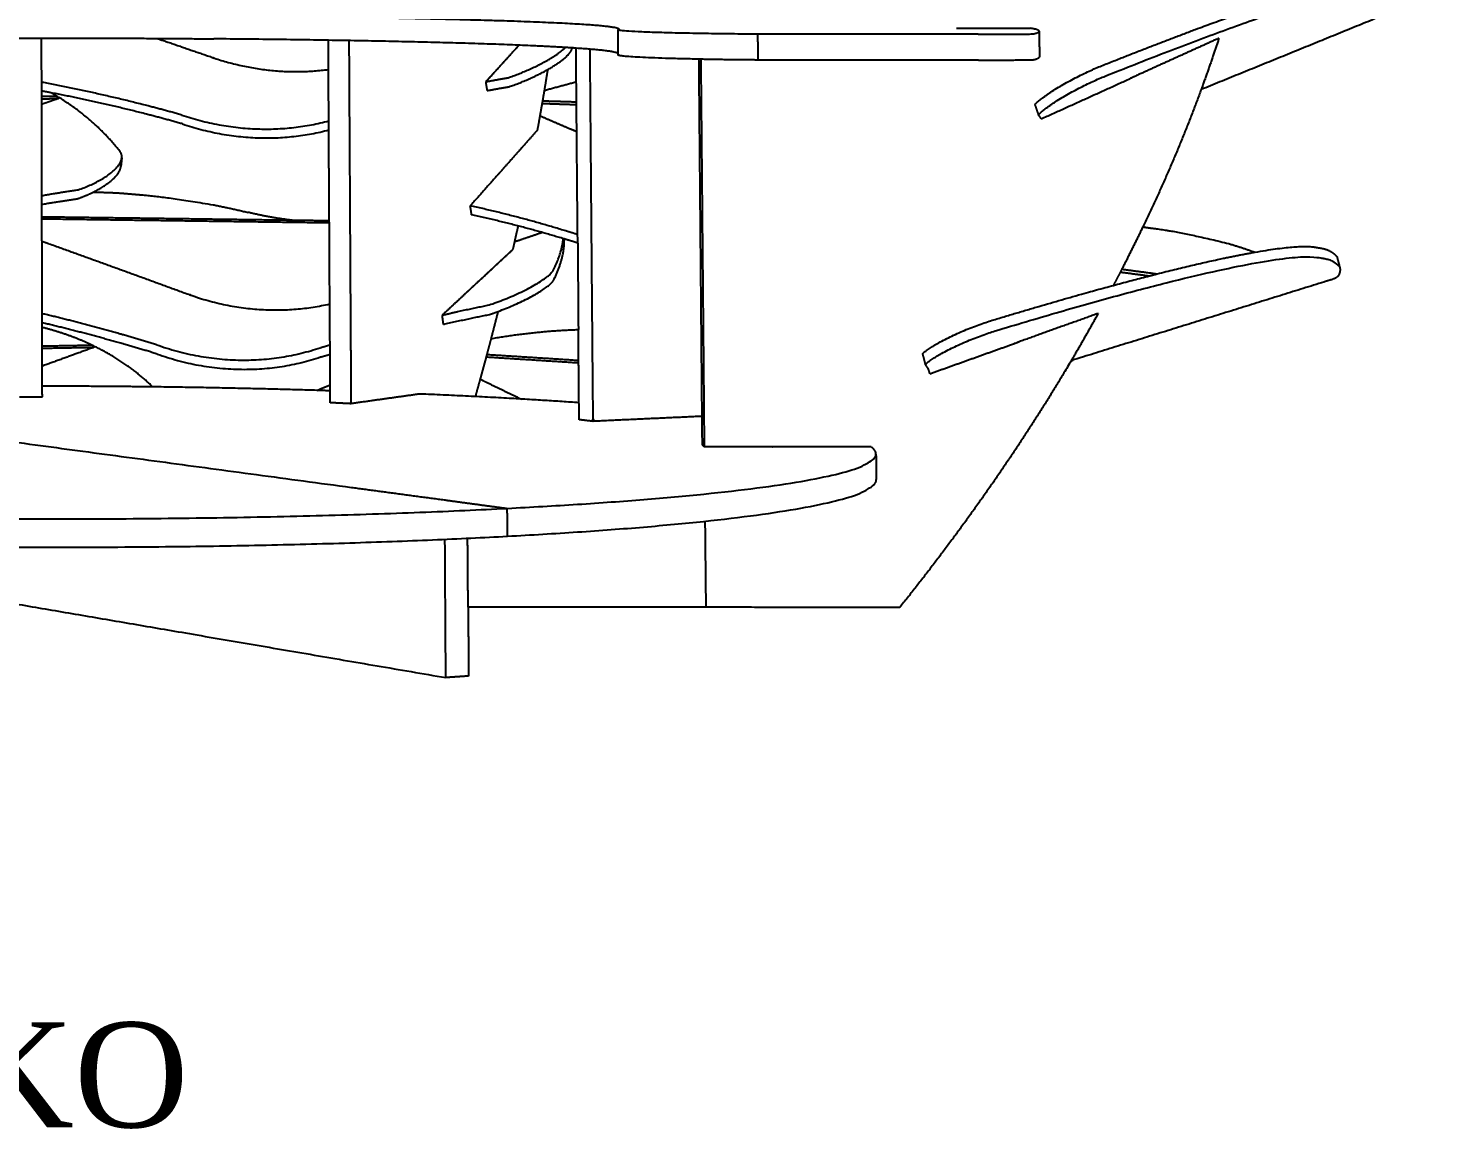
# Model space of a CAD drawing. Header units: metres. Extents: x -0.5 to 11.8, y -0.3 to 7.4.
# Drawn here: x 6.182 to 7.506, y 3.818 to 4.853 of the extents above; entities that cross this region are included whole.
import ezdxf

# ---------------------------------------------------------------- set-up
doc = ezdxf.new("R2010")
doc.units = ezdxf.units.M
doc.header["$MEASUREMENT"] = 0
doc.layers.add('ΔΙΑΣΤΑΣΕΙΣ', color=60, linetype='Continuous')
doc.layers.add('ΣΧΕΔΙΑ', color=140, linetype='Continuous')
doc.styles.add('style1', font='times.ttf')

msp = doc.modelspace()

# ---------------------------------------------------------------- linework, layer by layer
at = {"layer": 'ΣΧΕΔΙΑ'}
for points, weights, degree, knots in [([(7.1941, 4.8075), (7.4374, 4.9049), (7.4858, 4.9015), (7.4889, 4.9012), (7.4919, 4.901), (7.4999, 4.9005), (7.5058, 4.8947)], [8.99865097883, 8.08616962322, 9.29350454682, 9.30597346665, 9.31844238648, 9.07395126902, 8.93579117992], 2, [3.3219173, 3.3219173, 3.3219173, 3.7990306, 3.7990306, 3.8560209, 3.8560209, 3.9482049, 3.9482049, 3.9482049]), ([(6.356, 4.8644), (6.5349, 4.8629), (6.6411, 4.8592), (6.7367, 4.8558), (6.7368, 4.8518)], [8.36250091477, 8.41435311331, 9.46902848647, 8.20334828339, 7.78966684154], 2, [3.165222, 3.165222, 3.165222, 4.08407, 4.08407, 4.891007, 4.891007, 4.891007]), ([(7.0746, 4.8468), (7.048, 4.8469), (7.0214, 4.8469), (6.9444, 4.8469), (6.8673, 4.8469)], [8.80499933487, 8.80534292483, 8.80568651478, 8.806682829, 8.80767914322], 2, [2.655139, 2.655139, 2.655139, 3, 3, 4, 4, 4]), ([(6.1698, 4.8433), (6.1701, 4.8433), (6.1705, 4.8433), (6.1708, 4.8433), (6.2335, 4.8433), (6.2959, 4.8431), (6.3561, 4.8425)], [1, 1, 1, 1, 0.982436078285, 0.974664731288, 0.976685959007], 3, [-1.3816425, -1.3816425, -1.3816425, -1.3816425, -1.3790418, -1.3790418, -1.3790418, -0.9188482, -0.9188482, -0.9188482, -0.9188482]), ([(6.3028, 4.8429), (6.3203, 4.8369), (6.3377, 4.8309), (6.3551, 4.8249), (6.3556, 4.8247), (6.356, 4.8245), (6.3565, 4.8244)], [10.5462507347, 10.5413634477, 10.5364822822, 10.5316112988, 10.5314486456, 10.5313185354, 10.5312209685], 3, [-0.08796301, -0.08796301, -0.08796301, -0.08796301, -0.00554006, -0.00554006, -0.00554006, -0.00017566, -0.00017566, -0.00017566, -0.00017566]), ([(6.6924, 4.834), (6.6713, 4.8354), (6.6413, 4.8366), (6.5351, 4.8409), (6.3561, 4.8425)], [8.69310649529, 9.02881248139, 9.46636175241, 8.41203783415, 8.36022080439], 2, [-4.363099, -4.363099, -4.363099, -4.08407, -4.08407, -3.165222, -3.165222, -3.165222]), ([(7.301, 4.8431), (7.2744, 4.831), (7.2478, 4.819), (7.2212, 4.8069), (7.2203, 4.8065), (7.2195, 4.8061), (7.2187, 4.8057), (7.2183, 4.8056), (7.2179, 4.8054), (7.2175, 4.8052)], [9.0958954464, 9.09488281452, 9.09387018264, 9.09285755075, 9.09285755075, 9.09285755075, 9.09285755075, 9.09285755075, 9.09285755075, 9.09285755075], 3, [-0.1232262, -0.1232262, -0.1232262, -0.1232262, 0, 0, 0, 0.0038584, 0.0038584, 0.0038584, 0.0056699, 0.0056699, 0.0056699, 0.0056699]), ([(7.301, 4.8431), (7.2964, 4.8291), (7.2909, 4.813), (7.2851, 4.797), (7.2843, 4.7949)], [9.0958954464, 9.094364023, 9.09261707421, 9.09088749024, 9.09066174916], 3, [8.70229548, 8.70229548, 8.70229548, 8.70229548, 8.75915076, 8.76769816, 8.76769816, 8.76769816, 8.76769816]), ([(7.0749, 4.8225), (7.0483, 4.8225), (7.0217, 4.8226), (6.9446, 4.8226), (6.8676, 4.8226)], [8.80233260085, 8.80267619081, 8.80301978076, 8.80401609498, 8.8050124092], 2, [2.655139, 2.655139, 2.655139, 3, 3, 4, 4, 4]), ([(6.3261, 4.7709), (6.3097, 4.7755), (6.2933, 4.7797), (6.2439, 4.7924), (6.1947, 4.8016)], [10.3340103844, 10.331781816, 10.3353710855, 10.2878130019, 10.2924224261], 2, [2.7549118, 2.7549118, 2.7549118, 2.8346643, 2.8346643, 3.0735346, 3.0735346, 3.0735346]), ([(6.3268, 4.7625), (6.3104, 4.7671), (6.294, 4.7714), (6.2485, 4.7831), (6.2031, 4.7918)], [10.3371953685, 10.334965715, 10.3385560696, 10.2946815002, 10.2951954054], 2, [2.7549118, 2.7549118, 2.7549118, 2.8346643, 2.8346643, 3.0549652, 3.0549652, 3.0549652]), ([(6.2426, 4.6983), (6.2579, 4.6984), (6.2735, 4.6971), (6.2818, 4.6964), (6.29, 4.6957), (6.3116, 4.6939), (6.3554, 4.6865)], [10.3518932009, 10.4861247766, 10.6594156188, 10.665552465, 10.6716893113, 10.3710866753, 10.1591098643], 2, [3.7341234, 3.7341234, 3.7341234, 3.7990306, 3.7990306, 3.8560209, 3.8560209, 3.9482049, 3.9482049, 3.9482049]), ([(6.6981, 4.6584), (6.6924, 4.6603), (6.6867, 4.662), (6.6432, 4.6754), (6.5972, 4.6855)], [10.0161598809, 10.0210549362, 10.0267329184, 10.017200138, 10.0524705284], 2, [2.8054296, 2.8054296, 2.8054296, 2.8346643, 2.8346643, 3.0567432, 3.0567432, 3.0567432]), ([(7.2295, 4.6656), (7.2294, 4.6655), (7.223, 4.6522), (7.2164, 4.6389), (7.2097, 4.626)], [9.07680509977, 9.07678682761, 9.07537160184, 9.07396925936, 9.07259761592], 3, [8.94753409, 8.94753409, 8.94753409, 8.94753409, 8.94826614, 9.00423985, 9.00423985, 9.00423985, 9.00423985]), ([(7.2299, 4.6656), (7.236, 4.6648), (7.2421, 4.664), (7.2671, 4.6607), (7.3102, 4.65)], [9.73741148761, 9.73235568496, 9.72729988231, 9.41908642222, 9.16433388931], 2, [3.8196683, 3.8196683, 3.8196683, 3.8560209, 3.8560209, 3.9482049, 3.9482049, 3.9482049]), ([(6.2013, 4.6499), (6.2452, 4.6341), (6.2892, 4.6182), (6.3332, 4.602), (6.3337, 4.6019), (6.3342, 4.6017), (6.3346, 4.6015)], [10.4035473995, 10.3893752057, 10.3752030206, 10.361065251, 10.3608831267, 10.3607331759, 10.3606153986], 3, [-0.2121782, -0.2121782, -0.2121782, -0.2121782, -0.0055401, -0.0055401, -0.0055401, -0.0001757, -0.0001757, -0.0001757, -0.0001757]), ([(6.6982, 4.6505), (6.6935, 4.652), (6.6888, 4.6534), (6.687, 4.654), (6.6851, 4.6545)], [10.0199637009, 10.024096634, 10.0287571101, 10.0283550754, 10.0280326031], 2, [2.81066958, 2.81066958, 2.81066958, 2.83466431, 2.83466431, 2.84402171, 2.84402171, 2.84402171]), ([(7.0906, 4.5679), (7.3438, 4.6449), (7.3937, 4.637), (7.3969, 4.6365), (7.4001, 4.636), (7.4084, 4.6347), (7.4144, 4.6283)], [8.93604462187, 8.0302030984, 9.22907539281, 9.24145106161, 9.25382673042, 9.0110137747, 8.87376045929], 2, [3.3219173, 3.3219173, 3.3219173, 3.7990306, 3.7990306, 3.8560209, 3.8560209, 3.9482049, 3.9482049, 3.9482049]), ([(7.3351, 4.642), (7.3759, 4.6491), (7.3912, 4.6467), (7.3944, 4.6462), (7.3976, 4.6456), (7.4058, 4.6443), (7.4119, 4.6378)], [8.66073771561, 8.82581708083, 9.22934574844, 9.24172061222, 9.254095476, 9.01127252194, 8.87400994968], 2, [3.6384415, 3.6384415, 3.6384415, 3.7990306, 3.7990306, 3.8560209, 3.8560209, 3.9482049, 3.9482049, 3.9482049]), ([(7.3997, 4.6139), (7.3215, 4.5895), (7.2428, 4.5651), (7.1636, 4.5404), (7.1631, 4.5403), (7.1626, 4.5401), (7.1622, 4.54)], [9.25320333804, 9.22304225454, 9.19288117104, 9.16272008754, 9.16272008754, 9.16272008754, 9.16272008754], 3, [0, 0, 0, 0, 0.3523674, 0.3523674, 0.3523674, 0.3544743, 0.3544743, 0.3544743, 0.3544743]), ([(6.3024, 4.5549), (6.2858, 4.56), (6.2692, 4.5647), (6.2321, 4.5753), (6.195, 4.5841)], [10.1596627672, 10.1581110943, 10.1622308479, 10.1287774306, 10.1234237546], 2, [2.7549118, 2.7549118, 2.7549118, 2.8346643, 2.8346643, 3.0122572, 3.0122572, 3.0122572]), ([(6.3029, 4.5462), (6.2864, 4.5513), (6.2697, 4.556), (6.2324, 4.5667), (6.1951, 4.5755)], [10.1617821161, 10.1602297211, 10.1643501968, 10.1306708896, 10.1254669368], 2, [2.7549118, 2.7549118, 2.7549118, 2.8346643, 2.8346643, 3.0134174, 3.0134174, 3.0134174]), ([(7.0292, 4.5277), (7.0556, 4.5371), (7.082, 4.5466), (7.1084, 4.556), (7.1091, 4.5563), (7.1098, 4.5565), (7.1105, 4.5568), (7.1114, 4.5571), (7.1123, 4.5575), (7.1133, 4.5578)], [9.06393360651, 9.06464623654, 9.06535886657, 9.0660714966, 9.0660714966, 9.0660714966, 9.0660714966, 9.0660714966, 9.0660714966, 9.0660714966], 3, [-0.1144173, -0.1144173, -0.1144173, -0.1144173, 0, 0, 0, 0.0030283, 0.0030283, 0.0030283, 0.0070954, 0.0070954, 0.0070954, 0.0070954]), ([(7.1643, 4.5436), (7.1631, 4.5415), (7.1144, 4.4592), (7.0592, 4.3807), (7.0009, 4.3079)], [9.06393085127, 9.06371448562, 9.05511403495, 9.04705636453, 9.03967445295], 3, [9.124509, 9.124509, 9.124509, 9.124509, 9.1337025, 9.4905261, 9.4905261, 9.4905261, 9.4905261])]:
    msp.add_rational_spline(points, weights, degree=degree, knots=knots, dxfattribs=at)
for points, weights, degree in [([(7.1907, 4.8172), (7.2744, 4.8506), (7.3398, 4.8734)], [8.99861632411, 8.66236829733, 8.61399435322], 2), ([(7.4922, 4.8795), (7.4234, 4.8515), (7.3541, 4.8232), (7.2844, 4.7948)], [9.32074473402, 9.29297926538, 9.26521379675, 9.23744832811], 3), ([(6.8673, 4.8469), (6.7361, 4.8478), (6.7361, 4.851)], [8.80767914322, 6.7723689017, 8.87509273569], 2), ([(6.7363, 4.8289), (6.7362, 4.8398), (6.7361, 4.8506)], [8.87264592495, 8.87384922756, 8.87505253017], 2), ([(6.7368, 4.8518), (6.7368, 4.8515), (6.7362, 4.8512)], [7.78966684154, 7.76144210904, 7.73718350298], 2), ([(6.7368, 4.8518), (6.7368, 4.8512), (6.7368, 4.8507)], [7.78966684154, 7.78961310591, 7.78955937029], 2), ([(6.8673, 4.8469), (6.8674, 4.8348), (6.8676, 4.8226)], [8.80767914322, 8.80634577621, 8.8050124092], 2), ([(7.0542, 4.8526), (7.0891, 4.8525), (7.1239, 4.8525)], [9.10025012549, 9.09978515128, 9.09932017707], 2), ([(7.0746, 4.8468), (7.1017, 4.8468), (7.126, 4.8471)], [8.80499933487, 8.2701828379, 7.9969408526], 2), ([(7.132, 4.8496), (7.1319, 4.8511), (7.1239, 4.8525)], [8.79364882835, 8.79734918922, 8.83888639304], 2), ([(7.126, 4.8471), (7.132, 4.8483), (7.132, 4.8496)], [8.81525016191, 8.79046768424, 8.79364882835], 2), ([(7.132, 4.8496), (7.1321, 4.8376), (7.1323, 4.8257)], [7.96151891696, 7.96033205588, 7.95914519479], 2), ([(6.1947, 4.5756), (6.1945, 4.7097), (6.1942, 4.8433)], [9.88749354603, 9.90398822061, 9.9204828952], 2), ([(6.4642, 4.7569), (6.464, 4.799), (6.4638, 4.8412)], [9.80699310106, 9.81214434941, 9.81729559775], 2), ([(6.4831, 4.8408), (6.4839, 4.6994), (6.4847, 4.5574)], [9.80207925143, 9.78482942911, 9.7675796068], 2), ([(6.6119, 4.8022), (6.6276, 4.8195), (6.6431, 4.8366)], [10.1438725305, 10.1903184868, 10.2367644432], 2), ([(6.6329, 4.806), (6.6699, 4.8185), (6.6869, 4.8344)], [10.1178126376, 7.76431732958, 9.14760882086], 2), ([(6.6969, 4.8337), (6.6947, 4.8339), (6.6924, 4.834)], [8.62308139038, 8.65752179146, 8.69310649529], 2), ([(6.6924, 4.8321), (6.6928, 4.833), (6.6931, 4.834)], [10.1569026261, 10.1471201093, 10.1376406831], 2), ([(6.6969, 4.8021), (6.6968, 4.8179), (6.6966, 4.8338)], [9.52402920201, 9.52590782543, 9.52778644884], 2), ([(6.7363, 4.8289), (6.7316, 4.8314), (6.6969, 4.8337)], [7.85708877262, 8.11610606448, 8.62308139038], 2), ([(6.3566, 4.8244), (6.4099, 4.8065), (6.4639, 4.8137)], [10.5195118475, 10.0893962365, 10.2430453274], 2), ([(6.67, 4.8136), (6.689, 4.8244), (6.6924, 4.8321)], [8.64209715602, 8.56189796546, 10.1569026261], 2), ([(6.7095, 4.8328), (6.7109, 4.6593), (6.7124, 4.485)], [9.50170193641, 9.48120186638, 9.46070179636], 2), ([(6.8121, 4.8234), (6.7363, 4.8249), (6.7363, 4.8273)], [7.99714154751, 7.35034586452, 8.87246834872], 2), ([(6.7363, 4.8273), (6.7363, 4.8281), (6.7363, 4.8289)], [8.87246834873, 8.87255713684, 8.87264592495], 2), ([(6.7364, 4.8275), (6.737, 4.8278), (6.737, 4.8281)], [7.73489782935, 7.75915315551, 7.78737347258], 2), ([(6.8119, 4.8234), (6.813, 4.7028), (6.814, 4.582), (6.8151, 4.4609)], [9.12597714133, 9.11322264909, 9.10086168621, 9.08889947397], 3), ([(6.8145, 4.8233), (6.8133, 4.8233), (6.8121, 4.8234)], [8.02033387659, 8.00840863165, 7.99714154751], 2), ([(6.8174, 4.459), (6.8164, 4.5808), (6.8153, 4.7022), (6.8142, 4.8233)], [9.05901986798, 9.07100225777, 9.0833846852, 9.0961618886], 3), ([(6.8676, 4.8226), (6.8393, 4.8228), (6.8145, 4.8233)], [8.8050124092, 8.26927236603, 8.02033387659], 2), ([(7.0204, 4.8226), (7.0204, 4.8227), (7.0204, 4.8229)], [9.7536093097, 9.75363260828, 9.75365590686], 2), ([(7.0749, 4.8225), (7.102, 4.8225), (7.1264, 4.8228)], [8.80233260085, 8.267677982, 7.99452166837], 2), ([(7.1264, 4.8228), (7.1323, 4.8242), (7.1323, 4.8257)], [8.81258342789, 8.78782754373, 8.79102700713], 2), ([(6.6336, 4.7975), (6.6533, 4.8041), (6.67, 4.8136)], [10.1209976217, 8.71370931058, 8.64209715602], 2), ([(6.6699, 4.8136), (6.6688, 4.807), (6.6678, 4.8004), (6.6667, 4.7939)], [10.3098740158, 10.3058642018, 10.3017869406, 10.2976445617], 3), ([(7.1279, 4.7806), (7.1447, 4.7986), (7.1907, 4.8172)], [9.05386634051, 6.35046154435, 8.99861632411], 2), ([(7.1313, 4.771), (7.1481, 4.7889), (7.1941, 4.8075)], [9.05390099524, 6.35048604894, 8.99865097883], 2), ([(6.6119, 4.8022), (6.6226, 4.8043), (6.6329, 4.806)], [10.123443076, 10.1187812676, 10.1178126376], 2), ([(6.6132, 4.7939), (6.6126, 4.7981), (6.6119, 4.8022)], [10.146266198, 10.1450693643, 10.1438725305], 2), ([(6.6132, 4.7939), (6.6235, 4.7958), (6.6336, 4.7975)], [10.1263361233, 10.1219324391, 10.1209976217], 2), ([(6.6667, 4.7939), (6.6654, 4.786), (6.664, 4.7781), (6.6626, 4.7703)], [10.2976445617, 10.2926700533, 10.2876016377, 10.2824433492], 3), ([(6.667, 4.794), (6.6821, 4.7984), (6.6971, 4.8021)], [9.79954964274, 9.80189822251, 9.82228464032], 2), ([(6.6982, 4.6505), (6.6975, 4.7264), (6.6969, 4.8021)], [9.50607504599, 9.515052124, 9.52402920201], 2), ([(7.1339, 4.7673), (7.1757, 4.7862), (7.2175, 4.8052)], [9.08954009729, 9.09112893455, 9.0927177718], 2), ([(7.2843, 4.7949), (7.2682, 4.7509), (7.2498, 4.7079), (7.2295, 4.6656)], [9.09066174916, 9.08591219654, 9.08129385666, 9.07680509977], 3), ([(6.21, 4.7863), (6.2048, 4.7845), (6.1996, 4.7827), (6.1943, 4.7809)], [10.5132466862, 10.5119348066, 10.510622927, 10.5093110476], 3), ([(6.1944, 4.7886), (6.2013, 4.7887), (6.2083, 4.7887)], [10.5173703973, 10.5200204157, 10.522670434], 2), ([(6.1946, 4.7862), (6.2023, 4.7863), (6.21, 4.7863)], [10.5073566441, 10.5103016651, 10.5132466862], 2), ([(6.2031, 4.7918), (6.1989, 4.7926), (6.1947, 4.7934)], [10.2951954054, 10.2952430321, 10.2956719048], 2), ([(6.2083, 4.7887), (6.2055, 4.7903), (6.2027, 4.7919)], [9.97573925689, 9.97399641156, 9.973960058], 2), ([(6.2682, 4.7362), (6.2438, 4.7676), (6.2083, 4.7887)], [10.3118653513, 9.99849107257, 9.97573925689], 2), ([(6.21, 4.7863), (6.2091, 4.7875), (6.2083, 4.7887)], [10.5132466862, 10.5179585601, 10.522670434], 2), ([(6.686, 4.7808), (6.6755, 4.7811), (6.665, 4.7815)], [10.2720832828, 10.2862763703, 10.3004694577], 2), ([(6.6902, 4.7832), (6.6778, 4.7836), (6.6654, 4.7839)], [10.2789697336, 10.2957435612, 10.3125173887], 2), ([(6.6972, 4.7804), (6.6916, 4.7806), (6.686, 4.7808)], [10.2569825207, 10.2645329018, 10.2720832828], 2), ([(6.6974, 4.7829), (6.6938, 4.7831), (6.6902, 4.7832)], [10.2692878202, 10.2741287769, 10.2789697336], 2), ([(6.3261, 4.7709), (6.3961, 4.7471), (6.4642, 4.7654)], [10.3340103844, 9.77748391524, 10.181480193], 2), ([(6.6626, 4.7703), (6.6618, 4.7657), (6.661, 4.7611), (6.6601, 4.7565)], [10.2824433492, 10.2794152706, 10.2763562213, 10.2732670175], 3), ([(6.6627, 4.7702), (6.6722, 4.7661), (6.6817, 4.762), (6.6912, 4.7579)], [10.3095857207, 10.298707419, 10.2878291181, 10.2769508187], 3), ([(7.1279, 4.7806), (7.1296, 4.7758), (7.1313, 4.771)], [9.05386634051, 9.05388366787, 9.05390099524], 2), ([(7.1339, 4.7673), (7.1329, 4.7692), (7.1313, 4.771)], [9.07168572515, 9.06095917975, 9.05390099524], 2), ([(6.3268, 4.7625), (6.3964, 4.7389), (6.4642, 4.7569)], [10.3371953685, 9.78307596705, 10.1809189123], 2), ([(6.4647, 4.6694), (6.4644, 4.7132), (6.4642, 4.7569)], [9.79632296633, 9.80165803369, 9.80699310106], 2), ([(6.6601, 4.7565), (6.6446, 4.739), (6.6289, 4.7213)], [10.2732670175, 10.2264273256, 10.1795876338], 2), ([(6.6912, 4.7579), (6.6932, 4.7571), (6.6953, 4.7562), (6.6973, 4.7553)], [10.2769508187, 10.2746398696, 10.2723289205, 10.2700179873], 3), ([(6.2286, 4.7006), (6.2679, 4.7141), (6.2696, 4.7307)], [10.2366814773, 7.80125569775, 9.38357107593], 2), ([(6.2696, 4.7307), (6.2699, 4.7338), (6.2682, 4.7362)], [9.38357107593, 9.74367381413, 10.3118653513], 2), ([(6.2696, 4.7307), (6.2692, 4.7266), (6.2687, 4.7224)], [9.38357107593, 9.38502722066, 9.38648336539], 2), ([(6.2426, 4.6983), (6.2675, 4.7105), (6.2687, 4.7224)], [9.27871289193, 8.19622027708, 9.38648336539], 2), ([(6.2687, 4.7224), (6.2689, 4.7245), (6.2682, 4.7263)], [9.38648336539, 9.63423659725, 9.98046017912], 2), ([(6.6232, 4.7148), (6.6102, 4.7002), (6.5972, 4.6855)], [10.1625600187, 10.1242341344, 10.0859082501], 2), ([(6.6236, 4.7153), (6.6234, 4.7151), (6.6232, 4.7148)], [10.1637676415, 10.1631638301, 10.1625600187], 2), ([(6.6289, 4.7213), (6.6263, 4.7183), (6.6236, 4.7153)], [10.1795876338, 10.1716776376, 10.1637676415], 2), ([(6.1945, 4.6952), (6.2116, 4.6982), (6.2286, 4.7006)], [10.2224415031, 10.2264976713, 10.2366814773], 2), ([(6.1947, 4.687), (6.2113, 4.6898), (6.2277, 4.6922)], [10.2258772583, 10.229992735, 10.2398764075], 2), ([(6.2277, 4.6922), (6.2356, 4.6949), (6.2426, 4.6983)], [10.2398764075, 9.63570365382, 9.27871289193], 2), ([(6.2015, 4.6749), (6.198, 4.675), (6.1945, 4.675)], [10.4081399025, 10.4095452646, 10.4109506267], 2), ([(6.4303, 4.6718), (6.3154, 4.6734), (6.2015, 4.6749)], [10.3161247009, 10.3621323017, 10.4081399025], 2), ([(6.3554, 4.6865), (6.3717, 4.6833), (6.3884, 4.6793)], [9.97463542861, 9.85187082291, 9.76524958622], 2), ([(6.4303, 4.6718), (6.4163, 4.6735), (6.4022, 4.676), (6.3884, 4.6793)], [10.7123059423, 10.7146652139, 10.7149268628, 10.7129838515], 3), ([(6.5985, 4.6771), (6.5981, 4.6799), (6.5976, 4.6827), (6.5972, 4.6855)], [10.0883624783, 10.087544603, 10.0867265269, 10.0859082501], 3), ([(6.6851, 4.6545), (6.643, 4.6673), (6.5985, 4.6771)], [10.0280326031, 10.0206371252, 10.0550878409], 2), ([(6.1998, 4.673), (6.1974, 4.673), (6.1949, 4.6731)], [10.3986092312, 10.3996089345, 10.4006086377], 2), ([(6.4649, 4.6694), (6.3317, 4.6712), (6.1998, 4.673)], [10.292295125, 10.3454521781, 10.3986092312], 2), ([(6.4648, 4.6714), (6.4475, 4.6716), (6.4303, 4.6718)], [10.3024158467, 10.3092702738, 10.3161247009], 2), ([(6.4654, 4.546), (6.465, 4.6077), (6.4647, 4.6694)], [9.78131241395, 9.78881769014, 9.79632296633], 2), ([(6.6422, 4.6673), (6.6405, 4.6596), (6.6388, 4.652), (6.6371, 4.6444)], [10.2089458007, 10.2030829763, 10.197146088, 10.1911376541], 3), ([(6.1946, 4.6523), (6.1968, 4.6515), (6.1991, 4.6507), (6.2013, 4.6499)], [10.4057085848, 10.4049881896, 10.4042677945, 10.4035473995], 3), ([(6.6653, 4.6605), (6.6565, 4.6575), (6.6478, 4.6545), (6.639, 4.6516)], [10.2147288204, 10.2188743585, 10.223019897, 10.2271654363], 3), ([(6.6752, 4.6248), (6.6834, 4.6415), (6.6847, 4.6547)], [9.98867379214, 9.79931731142, 9.72800350557], 2), ([(6.6757, 4.6159), (6.6862, 4.6375), (6.6854, 4.653)], [9.99079314099, 9.74871927244, 9.69949228076], 2), ([(6.6853, 4.6546), (6.6853, 4.6538), (6.6854, 4.653)], [9.6991283722, 9.69931032648, 9.69949228076], 2), ([(6.6982, 4.6505), (6.6985, 4.6099), (6.6988, 4.5692)], [9.50607504599, 9.50127699967, 9.49647895334], 2), ([(6.8133, 4.6603), (6.8133, 4.6604), (6.8133, 4.6605), (6.8134, 4.6606)], [9.5628410546, 9.56288298708, 9.56292491574, 9.56296684056], 3), ([(7.3102, 4.65), (7.323, 4.6463), (7.3347, 4.6419)], [8.99792311663, 8.88672653941, 8.79933940355], 2), ([(6.6043, 4.6139), (6.6208, 4.6292), (6.6371, 4.6444)], [10.0952722657, 10.1432049599, 10.1911376541], 2), ([(7.243, 4.6216), (7.298, 4.6355), (7.3351, 4.642)], [8.55451263437, 8.51610239662, 8.66073771561], 2), ([(7.4119, 4.6378), (7.412, 4.6375), (7.4121, 4.6371)], [8.71287103109, 8.70089842483, 8.68953887396], 2), ([(7.4121, 4.6371), (7.4132, 4.6327), (7.4144, 4.6283)], [9.35147108642, 9.3513502821, 9.35122947779], 2), ([(6.6148, 4.5923), (6.6669, 4.6097), (6.6752, 4.6248)], [9.94937816924, 7.01787271027, 9.98867379214], 2), ([(7.2097, 4.626), (7.2071, 4.6209), (7.2045, 4.6158), (7.2018, 4.6108)], [9.07259761592, 9.07206205196, 9.07152840821, 9.07099668722], 3), ([(7.2083, 4.6233), (7.2218, 4.6215), (7.2354, 4.6197)], [9.10395196361, 9.06337036703, 9.02278877045], 2), ([(7.2113, 4.6258), (7.2106, 4.6258), (7.2099, 4.6259)], [9.11876798314, 9.12078679992, 9.12280561669], 2), ([(7.2113, 4.6258), (7.2271, 4.6237), (7.243, 4.6216)], [9.11876798314, 9.07114571955, 9.02352345596], 2), ([(7.4142, 4.6219), (7.4135, 4.6193), (7.4114, 4.6175), (7.408, 4.6165)], [9.40005642831, 9.41760542202, 9.43550023051, 9.45343552382], 3), ([(7.4146, 4.6275), (7.4153, 4.625), (7.4142, 4.6219)], [8.68929473891, 8.6161860527, 8.5684715313], 2), ([(7.4144, 4.6283), (7.4145, 4.6279), (7.4146, 4.6275)], [8.71262607108, 8.70065388598, 8.68929473891], 2), ([(6.6043, 4.6139), (6.5877, 4.5984), (6.5709, 4.5828)], [10.0952722657, 10.0473395715, 9.99940687732], 2), ([(6.6235, 4.5863), (6.6686, 4.603), (6.6757, 4.6159)], [9.38812431544, 7.33956826874, 9.99079314099], 2), ([(7.0879, 4.5779), (7.1702, 4.6029), (7.2356, 4.6197)], [8.93630753655, 8.62045864576, 8.56050483284], 2), ([(7.2356, 4.6197), (7.2394, 4.6206), (7.243, 4.6216)], [8.56050483284, 8.55709481919, 8.55451263437], 2), ([(7.236, 4.6196), (7.2359, 4.6195), (7.2358, 4.6195), (7.2358, 4.6194)], [9.02090651924, 9.02117787042, 9.02144922159, 9.02172057276], 3), ([(7.4081, 4.6164), (7.4039, 4.6152), (7.3997, 4.6139)], [9.25642664482, 9.25481499143, 9.25320333804], 2), ([(6.3347, 4.6015), (6.4, 4.5784), (6.4651, 4.5933)], [10.3490921963, 9.83764005033, 10.1600030233], 2), ([(6.5709, 4.5828), (6.5934, 4.588), (6.6148, 4.5923)], [9.96746152792, 9.95104636624, 9.94937816924], 2), ([(6.572, 4.5741), (6.5714, 4.5784), (6.5709, 4.5828)], [10.0009718759, 10.0001893766, 9.99940687732], 2), ([(6.572, 4.5741), (6.5941, 4.5792), (6.6153, 4.5834)], [9.9691933241, 9.9531410926, 9.95149751809], 2), ([(6.6153, 4.5834), (6.6194, 4.5847), (6.6235, 4.5863)], [9.95149751809, 9.63553501609, 9.38812431544], 2), ([(6.6232, 4.5861), (6.621, 4.5777), (6.6189, 4.5693), (6.6167, 4.5609)], [10.1434951119, 10.1363435248, 10.1291095454, 10.1217960804], 3), ([(7.1875, 4.5844), (7.1504, 4.5711), (7.1133, 4.5578)], [9.06820938673, 9.067206731, 9.06620407527], 2), ([(7.1875, 4.5844), (7.1801, 4.571), (7.1726, 4.5577), (7.1648, 4.5445)], [9.06820938673, 9.06680367592, 9.0654117843, 9.06403376047], 3), ([(6.1948, 4.5712), (6.1948, 4.5734), (6.1947, 4.5756)], [9.8869475808, 9.88722056341, 9.88749354603], 2), ([(6.1949, 4.5058), (6.1948, 4.5385), (6.1948, 4.5712)], [9.87892704216, 9.88293731148, 9.8869475808], 2), ([(6.2415, 4.5546), (6.2197, 4.5649), (6.1951, 4.5711)], [9.78815193907, 9.77664686288, 9.86387042232], 2), ([(6.6168, 4.5607), (6.6592, 4.568), (6.699, 4.5692)], [9.67398063679, 9.72233683914, 9.90538767016], 2), ([(6.6994, 4.5009), (6.6991, 4.535), (6.6988, 4.5692)], [9.48842218488, 9.49245056911, 9.49647895334], 2), ([(7.0223, 4.5464), (7.0399, 4.5631), (7.0878, 4.5779)], [8.99100428652, 6.31354127962, 8.92244152725], 2), ([(7.0878, 4.5779), (7.0878, 4.5779), (7.0879, 4.5779)], [8.92244152725, 8.92935596557, 8.93630753655], 2), ([(6.4847, 4.5574), (6.4849, 4.5285), (6.485, 4.4995)], [9.7675796068, 9.76407053041, 9.76056145403], 2), ([(6.6167, 4.5609), (6.6154, 4.5558), (6.614, 4.5507), (6.6127, 4.5457)], [10.1217960804, 10.1173796233, 10.1129341799, 10.1084603905], 3), ([(7.0249, 4.5364), (7.0426, 4.5531), (7.0906, 4.5679)], [8.99074137184, 6.30625921881, 8.93604462187], 2), ([(6.1949, 4.5538), (6.2182, 4.5542), (6.2415, 4.5546)], [10.3073230058, 10.3160607177, 10.3247984295], 2), ([(6.2433, 4.5525), (6.2273, 4.5466), (6.2112, 4.5408), (6.195, 4.5349)], [10.3152149878, 10.3105211634, 10.3058273391, 10.301133518], 3), ([(6.195, 4.5517), (6.2192, 4.5521), (6.2433, 4.5525)], [10.2971036557, 10.3061593218, 10.3152149878], 2), ([(6.2987, 4.5153), (6.2744, 4.539), (6.2415, 4.5546)], [10.0488642685, 9.80556214797, 9.78815193907], 2), ([(6.2433, 4.5525), (6.2424, 4.5535), (6.2415, 4.5546)], [10.3152149878, 10.3200067087, 10.3247984295], 2), ([(6.3024, 4.5549), (6.3807, 4.5268), (6.456, 4.5521)], [10.1596627672, 9.55337666283, 10.0994261445], 2), ([(6.3029, 4.5462), (6.3812, 4.5181), (6.4565, 4.5434)], [10.1617821161, 9.55537418502, 10.1015454934], 2), ([(6.456, 4.5521), (6.4607, 4.5535), (6.4653, 4.5549)], [10.0994261445, 10.0951287014, 10.0913755053], 2), ([(6.4565, 4.5434), (6.461, 4.5447), (6.4655, 4.546)], [10.1015454934, 10.0974151268, 10.0937875861], 2), ([(6.4655, 4.5173), (6.4654, 4.5317), (6.4654, 4.546)], [9.77783321615, 9.77957281505, 9.78131241395], 2), ([(6.6122, 4.5437), (6.6103, 4.5367), (6.6084, 4.5298), (6.6065, 4.5229)], [10.1067393217, 10.1005706469, 10.0943484096, 10.0880742797], 3), ([(6.6127, 4.5457), (6.6125, 4.545), (6.6123, 4.5444), (6.6122, 4.5437)], [10.1084603905, 10.1078871658, 10.1073134758, 10.1067393217], 3), ([(6.6991, 4.5377), (6.6555, 4.5405), (6.6123, 4.5432)], [10.0006963508, 10.0581560458, 10.1156157409], 2), ([(6.6994, 4.54), (6.6559, 4.5428), (6.6129, 4.5455)], [10.0131732493, 10.0704875976, 10.127801946], 2), ([(7.0223, 4.5464), (7.0236, 4.5414), (7.0249, 4.5364)], [8.99100428652, 8.99087282918, 8.99074137184], 2), ([(7.1648, 4.5445), (7.1647, 4.5442), (7.1645, 4.5439), (7.1643, 4.5436)], [9.06403376047, 9.06399944881, 9.06396514574, 9.06393085127], 3), ([(7.029, 4.5288), (7.0279, 4.5329), (7.0249, 4.5364)], [9.02827186383, 9.00347247555, 8.99074137184], 2), ([(6.299, 4.5153), (6.2473, 4.5159), (6.1951, 4.516)], [8.60898507914, 8.65083950352, 8.73124430249], 2), ([(6.4531, 4.512), (6.4593, 4.5147), (6.4656, 4.5172)], [9.99104804123, 9.95819621669, 9.92857149814], 2), ([(6.4655, 4.5116), (6.4655, 4.5145), (6.4655, 4.5173)], [9.77714273007, 9.77748797311, 9.77783321615], 2), ([(6.6065, 4.5229), (6.605, 4.5174), (6.6034, 4.5118), (6.6019, 4.5063)], [10.0880742797, 10.0830774596, 10.0780477252, 10.0729859199], 3), ([(6.6067, 4.5225), (6.6086, 4.5216), (6.6105, 4.5206), (6.6124, 4.5197)], [10.1304972644, 10.1281903161, 10.1258833679, 10.1235764197], 3), ([(6.6124, 4.5197), (6.6234, 4.5144), (6.6343, 4.5091), (6.6453, 4.5038)], [10.1235764197, 10.1105182925, 10.0974601658, 10.0844040859], 3), ([(7.0292, 4.5277), (7.0291, 4.5283), (7.029, 4.5288)], [9.03513253725, 9.03159392067, 9.02827186383], 2), ([(6.1734, 4.5058), (6.1841, 4.5058), (6.1949, 4.5058)], [9.87923957253, 9.87908330735, 9.87892704216], 2), ([(6.4531, 4.512), (6.3779, 4.5143), (6.299, 4.5153)], [8.57045638971, 8.54581952397, 8.60898507914], 2), ([(6.4657, 4.5116), (6.4595, 4.5118), (6.4531, 4.512)], [8.5752412487, 8.57253601324, 8.57045638971], 2), ([(6.4656, 4.5004), (6.4656, 4.506), (6.4655, 4.5116)], [9.77577191626, 9.77645732317, 9.77714273007], 2), ([(6.5498, 4.5086), (6.5177, 4.5041), (6.485, 4.4995)], [9.93193321548, 9.84624733475, 9.76056145403], 2), ([(6.6992, 4.5004), (6.6303, 4.5052), (6.5499, 4.5086)], [8.95178343456, 8.73818638827, 8.6421035005], 2), ([(5.895, 4.5004), (6.1694, 4.4634), (6.4856, 4.4208)], [9.77650082831, 9.13016450071, 8.48382817312], 2), ([(6.485, 4.4995), (6.4753, 4.4999), (6.4656, 4.5004)], [9.76056145403, 9.76816668514, 9.77577191626], 2), ([(6.6998, 4.5004), (6.6995, 4.5004), (6.6992, 4.5004)], [8.9537153973, 8.95274821718, 8.95178343456], 2), ([(6.6994, 4.5004), (6.6994, 4.5006), (6.6994, 4.5009)], [9.48836874167, 9.48839546328, 9.48842218488], 2), ([(6.6996, 4.4844), (6.6995, 4.4924), (6.6994, 4.5004)], [9.48648736256, 9.48742805212, 9.48836874167], 2), ([(6.7124, 4.4829), (6.706, 4.4837), (6.6996, 4.4844)], [9.46045459953, 9.47347098105, 9.48648736256], 2), ([(6.815, 4.4876), (6.7639, 4.4853), (6.7124, 4.4829)], [9.54238907057, 9.50142183505, 9.46045459953], 2), ([(6.7124, 4.4829), (6.7124, 4.484), (6.7124, 4.485)], [9.46045459953, 9.46057819794, 9.46070179636], 2), ([(6.7124, 4.4829), (6.7128, 4.4835), (6.7132, 4.4841), (6.7136, 4.4847)], [9.46045459953, 9.46082366263, 9.46119267133, 9.46156162355], 3), ([(6.632, 4.4011), (6.979, 4.419), (6.9786, 4.4522)], [8.21453504643, 7.00947737042, 7.67830488131], 2), ([(6.8151, 4.4609), (6.8163, 4.4599), (6.8174, 4.459)], [9.08889947397, 9.07395967097, 9.05901986798], 2), ([(6.974, 4.4589), (6.8957, 4.459), (6.8174, 4.459)], [9.05693750424, 9.05797868611, 9.05901986798], 2), ([(6.881, 4.459), (6.8811, 4.459), (6.8812, 4.459)], [9.59186362543, 9.59191956152, 9.59197549762], 2), ([(6.9786, 4.4522), (6.9785, 4.4555), (6.9743, 4.4587)], [7.67830488131, 7.74995263845, 7.84310442871], 2), ([(6.9786, 4.4522), (6.9787, 4.4402), (6.9789, 4.4282)], [7.67830488131, 7.67716114943, 7.67601741754], 2), ([(6.6322, 4.3749), (6.9793, 4.3936), (6.9789, 4.4282)], [8.21186831241, 7.00726749506, 7.67601741754], 2), ([(6.4856, 4.4208), (6.5287, 4.415), (6.5726, 4.4091)], [8.48382817312, 8.40274702739, 8.32166588166], 2), ([(5.8095, 4.3999), (6.2312, 4.3803), (6.632, 4.4011)], [7.07425801943, 6.49227257026, 8.21453504643], 2), ([(6.5726, 4.4091), (6.6021, 4.4051), (6.632, 4.4011)], [8.32166588166, 8.26810046404, 8.21453504643], 2), ([(6.6322, 4.3749), (6.6321, 4.388), (6.632, 4.4011)], [8.21186831241, 8.21320167942, 8.21453504643], 2), ([(6.8189, 4.3106), (6.8185, 4.3499), (6.8181, 4.3892)], [9.04236808564, 9.04677178821, 9.05117549078], 2), ([(5.896, 4.37), (6.2843, 4.3561), (6.6322, 4.3749)], [6.9734242895, 6.67532386845, 8.21186831241], 2), ([(6.5742, 4.242), (6.5738, 4.3071), (6.5734, 4.372)], [8.27704555708, 8.28371136507, 8.29037717307], 2), ([(6.5952, 4.3083), (6.5949, 4.3407), (6.5947, 4.373)], [8.2983783608, 8.30170325225, 8.3050281437], 2), ([(6.1242, 4.3191), (6.3376, 4.2826), (6.5742, 4.242)], [9.18426582082, 8.73065568895, 8.27704555708], 2), ([(6.5952, 4.3083), (6.5954, 4.2759), (6.5956, 4.2434)], [8.2983783608, 8.29504653082, 8.29171470084], 2), ([(6.8189, 4.3081), (6.707, 4.3082), (6.5952, 4.3083)], [9.04208907374, 9.04357478512, 9.04506049651], 2), ([(6.8189, 4.3104), (6.8189, 4.3106), (6.8189, 4.3107)], [9.04235544541, 9.04236808564, 9.04238072588], 2), ([(6.8189, 4.3081), (6.8189, 4.3093), (6.8189, 4.3106)], [9.04208907374, 9.04222857969, 9.04236808564], 2), ([(7.0009, 4.3079), (6.9099, 4.308), (6.8189, 4.3081)], [9.03967445295, 9.04088176334, 9.04208907374], 2), ([(6.5956, 4.2434), (6.5849, 4.2427), (6.5742, 4.242)], [8.29171470084, 8.28438012896, 8.27704555708], 2)]:
    msp.add_rational_spline(points, weights, degree=degree, dxfattribs=at)

# ---------------------------------------------------------------- texts
at = {"layer": 'ΔΙΑΣΤΑΣΕΙΣ', "style": 'style1'}
msp.add_text('ΠΡΟΟΠΤΙΚΟ', height=0.09881, dxfattribs=at).set_placement((5.4619, 3.8192))

doc.saveas('drawing.dxf')
